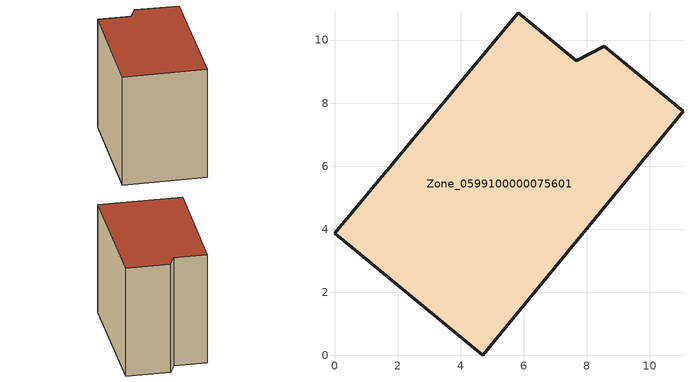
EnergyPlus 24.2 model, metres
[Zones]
Zone_0599100000075601
 floor ground (C_G): 4.7,0 0,3.87 5.82,10.87 7.66,9.35 8.56,9.81 11.05,7.74 z0
 wall outside (C_F): 8.56,9.81 7.66,9.35 5.82,10.87 0,3.87 4.7,0 11.05,7.74 8.56,9.81 z0:8.52
 roof outside (C_R): 4.7,0 11.05,7.74 8.56,9.81 7.66,9.35 5.82,10.87 0,3.87 z8.52
[BUILDING]
Pand.0599100000075601: North Axis=0; Terrain=City; Loads Convergence Tolerance Value=0.04; Temperature Convergence Tolerance Value=0.4; Solar Distribution=FullExterior; Maximum Number of Warmup Days=25; Minimum Number of Warmup Days=1
[Site:Location]
Rotterdam.The.Hague.AP_ZH_NLD Design_Conditions: Latitude=51.96; Longitude=4.45; Time Zone=1; Elevation=-4.5
[SITE:GROUNDTEMPERATURE:BUILDINGSURFACE]
18, 18, 18, 18, 18, 18, 18, 18, 18, 18, 18, 18
[MATERIAL] Thermal Absorptance=0.9; Solar Absorptance=0.7; Visible Absorptance=0.7
Name | Roughness | Thickness | Conductivity | Density | Specific Heat
G.TI.1946-1964 | MediumSmooth | 0.15 | 1 | 540 | 1210
F.TI.1946-1964 | Rough | 0.3 | 0.857143 | 1920 | 840
R.TI.1946-1964 | MediumRough | 0.2 | 0.277778 | 1500 | 1000
[CONSTRUCTION]
C_G: G.TI.1946-1964
C_F: F.TI.1946-1964
C_R: R.TI.1946-1964
[ZONE]
Zone_0599100000075601: Type=1; Multiplier=1; Ceiling Height=Autocalculate; Volume=Autocalculate; Floor Area=autocalculate; Part of Total Floor Area=Yes
[ZONEINFILTRATION:DESIGNFLOWRATE]
Infil_Zone_0599100000075601: Zone or ZoneList or Space or SpaceList=Zone_0599100000075601; Schedule=AlwaysOn; Design Flow Rate Calculation Method=Flow/Area; Flow Rate per Floor Area=0.003; Constant Term Coefficient=1; Temperature Term Coefficient=0; Velocity Term Coefficient=0; Velocity Squared Term Coefficient=0
[HVACTEMPLATE:ZONE:IDEALLOADSAIRSYSTEM]
Zone_0599100000075601: Maximum Heating Supply Air Temperature=50; Minimum Cooling Supply Air Temperature=13; Maximum Heating Supply Air Humidity Ratio=0.0156; Minimum Cooling Supply Air Humidity Ratio=0.0077; Heating Limit=NoLimit; Cooling Limit=NoLimit; Dehumidification Control Type=ConstantSensibleHeatRatio; Cooling Sensible Heat Ratio=0.7; Dehumidification Setpoint=60; Humidification Control Type=None; Humidification Setpoint=30; Outdoor Air Method=None; Outdoor Air Flow Rate per Person=0.00944; Outdoor Air Flow Rate per Zone Floor Area=0; Outdoor Air Flow Rate per Zone=0; Demand Controlled Ventilation Type=None; Outdoor Air Economizer Type=NoEconomizer; Heat Recovery Type=None; Sensible Heat Recovery Effectiveness=0.7; Latent Heat Recovery Effectiveness=0.65
[ZONECONTROL:THERMOSTAT]
ThermostatControl_Zone_0599100000075601: Zone or ZoneList=Zone_0599100000075601; Control Type Schedule=DualSetpointControlType; Control 1=Thermostat_Zone_0599100000075601; Temperature Difference Between Cutout And Setpoint=0
[THERMOSTATSETPOINT:DUALSETPOINT]
Thermostat_Zone_0599100000075601: Heating Setpoint Temperature Schedule=HeatingSetpoint_Zone_0599100000075601; Cooling Setpoint Temperature Schedule=CoolingSetpoint_Zone_0599100000075601
[SCHEDULE:COMPACT]
HeatingSetpoint_Zone_0599100000075601: Through: 12/31, For: AllDays, Until: 24:00, 21
CoolingSetpoint_Zone_0599100000075601: Through: 12/31, For: AllDays, Until: 24:00, 24
DualSetpointControlType: Through: 12/31, For: AllDays, Until: 24:00, 4
AlwaysOn: Through: 12/31, For: AllDays, Until: 24:00, 1
